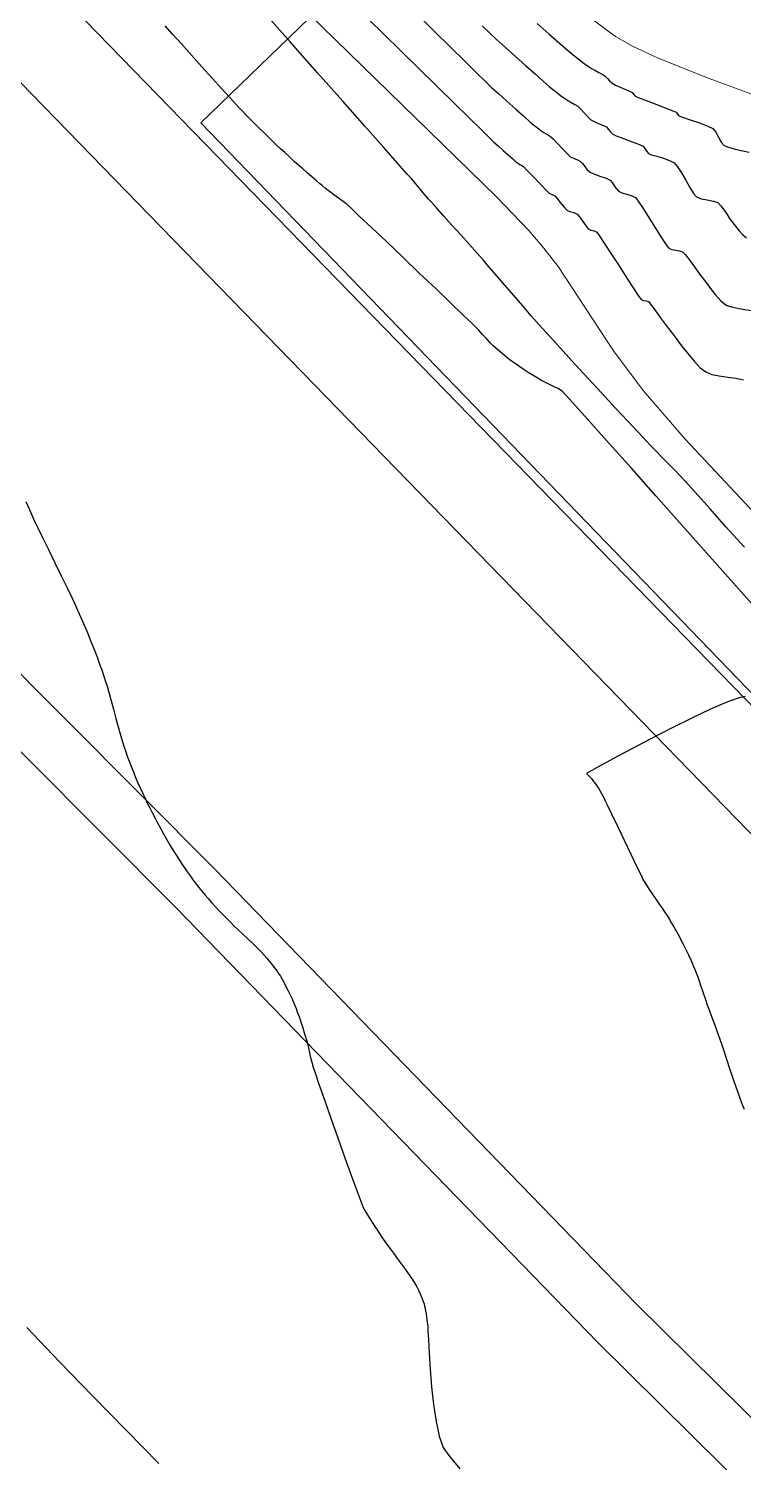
# Model space of a CAD drawing. Extents: x 27 to 849, y 0 to 853.
# Drawn here: x 215.6 to 268.1, y 203.5 to 308.7 of the extents above; entities that cross this region are included whole.
import ezdxf

# ---------------------------------------------------------------- set-up
doc = ezdxf.new("R2010")
doc.units = 0
doc.header["$LTSCALE"] = 2
for name, color, linetype in [('Curva 1 m', 5, 'Continuous'), ('Curva Mestra', 1, 'Continuous'), ('TRA_Trecho_Rodoviario_L', 7, 'Continuous')]:
    doc.layers.add(name, color=color, linetype=linetype)

msp = doc.modelspace()

# ---------------------------------------------------------------- linework, layer by layer
at = {"extrusion": (-0.049704, 0.050571, 0.997483), "elevation": -45.88}
msp.add_lwpolyline([(-371.68, 250.55), (-374.36, -58.63), (-849.75, -54.52), (-847.07, 254.67)], close=True, dxfattribs=at)
at = {"layer": 'Curva 1 m', "linetype": 'Continuous', "lineweight": -3}
for points, elevation in [([(268.15, 270.67), (266.8, 272.18), (265.65, 273.48), (264.74, 274.5), (264.11, 275.2), (263.81, 275.53), (263.44, 275.92), (263.02, 276.35), (262.56, 276.82), (262.1, 277.28), (261.67, 277.71), (261.31, 278.09), (260.97, 278.46), (260.38, 279.09), (259.6, 279.93), (258.68, 280.91), (257.7, 281.98), (256.69, 283.06), (255.72, 284.11), (254.85, 285.06), (254.14, 285.84), (253.63, 286.39), (253.11, 286.98), (252.52, 287.65), (251.89, 288.39), (251.24, 289.14), (250.59, 289.89), (249.98, 290.6), (249.44, 291.23), (248.99, 291.75), (248.52, 292.27), (247.96, 292.9), (247.34, 293.59), (246.7, 294.3), (246.1, 294.96), (245.58, 295.54), (245.19, 295.98), (244.96, 296.24), (244.73, 296.51), (244.47, 296.82), (244.19, 297.15), (243.93, 297.47), (243.7, 297.74), (243.42, 298.05), (242.73, 298.83), (241.68, 300.01), (240.32, 301.55), (238.69, 303.39), (236.84, 305.48), (234.82, 307.75), (232.68, 310.16)], 24), ([(240.59, 309.38), (241.7, 308.3), (242.94, 307.08), (244.26, 305.79), (245.58, 304.5), (246.83, 303.28), (247.94, 302.19), (248.85, 301.31), (249.48, 300.69), (249.78, 300.4), (250.08, 300.12), (250.46, 299.78), (250.85, 299.44), (251.16, 299.16), (251.31, 299.03), (251.44, 298.93), (251.59, 298.82), (251.69, 298.75), (251.82, 298.68), (251.94, 298.6), (252.15, 298.39), (252.61, 297.91), (253.16, 297.34), (253.63, 296.85), (253.86, 296.62), (254.05, 296.54), (254.24, 296.45), (254.39, 296.28), (254.65, 295.95), (254.93, 295.61), (255.13, 295.41), (255.36, 295.31), (255.65, 295.22), (255.88, 295.11), (256.06, 294.9), (256.3, 294.56), (256.54, 294.22), (256.7, 294.02), (256.89, 293.94), (257.13, 293.88), (257.32, 293.79), (257.5, 293.55), (257.87, 292.99), (258.39, 292.2), (258.96, 291.31), (259.54, 290.41), (260.05, 289.63), (260.42, 289.07), (260.59, 288.84), (260.74, 288.78), (260.95, 288.75), (261.11, 288.69), (261.28, 288.48), (261.63, 288.02), (262.06, 287.43), (262.49, 286.84), (262.85, 286.37), (263.15, 285.98), (263.55, 285.46), (264, 284.88), (264.47, 284.32), (264.92, 283.84), (265.32, 283.53), (265.76, 283.35), (266.31, 283.24), (266.93, 283.16), (267.54, 283.08), (268.1, 282.96)], 26), ([(244.34, 309.57), (245.45, 308.48), (246.57, 307.39), (247.61, 306.36), (248.51, 305.47), (249.21, 304.8), (249.61, 304.41), (250.11, 303.95), (250.73, 303.39), (251.38, 302.81), (251.99, 302.27), (252.45, 301.86), (252.69, 301.65), (252.94, 301.46), (253.23, 301.25), (253.44, 301.1), (253.6, 301.01), (253.79, 300.91), (253.94, 300.81), (254.12, 300.63), (254.45, 300.28), (254.83, 299.87), (255.18, 299.52), (255.38, 299.32), (255.62, 299.21), (255.9, 299.1), (256.13, 298.98), (256.28, 298.82), (256.45, 298.6), (256.63, 298.37), (256.8, 298.2), (257.1, 298.06), (257.55, 297.9), (258.01, 297.74), (258.3, 297.6), (258.45, 297.43), (258.61, 297.19), (258.76, 296.96), (258.92, 296.79), (259.16, 296.68), (259.52, 296.58), (259.89, 296.46), (260.17, 296.33), (260.37, 296.06), (260.73, 295.52), (261.17, 294.82), (261.64, 294.07), (262.08, 293.38), (262.42, 292.85), (262.61, 292.61), (262.84, 292.52), (263.13, 292.46), (263.43, 292.41), (263.65, 292.32), (263.84, 292.12), (264.11, 291.77), (264.41, 291.34), (264.71, 290.92), (264.96, 290.58), (265.24, 290.22), (265.59, 289.74), (266, 289.22), (266.42, 288.76), (266.81, 288.44), (267.21, 288.31), (267.9, 288.16), (268.79, 288.01)], 27), ([(269.48, 265.64), (267.56, 267.81), (265.57, 270.04), (263.59, 272.28), (261.66, 274.44), (259.86, 276.47), (258.24, 278.29), (256.86, 279.83), (255.78, 281.03), (255.07, 281.81), (254.79, 282.12), (254.52, 282.29), (254.19, 282.45), (253.86, 282.61), (253.57, 282.75), (253.28, 282.91), (252.94, 283.11), (252.59, 283.31), (252.3, 283.49), (252.01, 283.68), (251.67, 283.91), (251.34, 284.14), (251.05, 284.35), (250.76, 284.58), (250.41, 284.86), (250.1, 285.13), (249.9, 285.3), (249.73, 285.46), (249.54, 285.65), (249.37, 285.81), (249.2, 286), (248.94, 286.29), (248.65, 286.61), (248.4, 286.87), (248.13, 287.14), (247.51, 287.73), (246.62, 288.58), (245.53, 289.62), (244.33, 290.76), (243.09, 291.95), (241.89, 293.09), (240.8, 294.13), (239.9, 294.97), (239.27, 295.57), (238.99, 295.83), (238.71, 296.04), (238.37, 296.29), (238.04, 296.53), (237.81, 296.7), (237.62, 296.85), (237.4, 297.02), (237.18, 297.2), (236.99, 297.35), (236.76, 297.56), (236.42, 297.85), (236.06, 298.16), (235.76, 298.42), (235.5, 298.65), (235.16, 298.95), (234.79, 299.3), (234.43, 299.63), (234.13, 299.91), (233.84, 300.18), (233.51, 300.49), (233.16, 300.83), (232.84, 301.14), (232.56, 301.41), (232.29, 301.68), (231.98, 301.99), (231.66, 302.32), (231.35, 302.64), (231.09, 302.91), (230.85, 303.17), (230.4, 303.66), (229.81, 304.31), (229.12, 305.09), (228.36, 305.92), (227.59, 306.78), (226.85, 307.59), (226.19, 308.32), (225.65, 308.91)], 23), ([(248.91, 308.93), (249.45, 308.41), (249.98, 307.92), (250.64, 307.32), (251.36, 306.67), (252.1, 306.01), (252.8, 305.39), (253.39, 304.87), (253.83, 304.48), (254.07, 304.28), (254.34, 304.07), (254.66, 303.82), (254.97, 303.6), (255.19, 303.45), (255.43, 303.31), (255.71, 303.16), (255.94, 303.02), (256.13, 302.83), (256.39, 302.54), (256.67, 302.24), (256.9, 302.03), (257.17, 301.88), (257.51, 301.74), (257.83, 301.61), (258.03, 301.51), (258.17, 301.35), (258.32, 301.14), (258.47, 300.99), (258.75, 300.86), (259.29, 300.66), (259.91, 300.42), (260.45, 300.22), (260.72, 300.09), (260.86, 299.93), (261, 299.71), (261.13, 299.55), (261.34, 299.47), (261.74, 299.35), (262.22, 299.21), (262.67, 299.04), (263.01, 298.86), (263.24, 298.58), (263.53, 298.13), (263.85, 297.59), (264.16, 297.06), (264.43, 296.62), (264.64, 296.38), (264.98, 296.24), (265.43, 296.15), (265.88, 296.07), (266.2, 295.95), (266.43, 295.72), (266.66, 295.4), (266.88, 295.07), (267.07, 294.79), (267.26, 294.55), (267.49, 294.23), (267.77, 293.88), (268.05, 293.58), (268.31, 293.36)], 28), ([(252.96, 309.1), (253.84, 308.32), (254.6, 307.65), (255.15, 307.15), (255.44, 306.91), (255.72, 306.69), (256.06, 306.43), (256.41, 306.17), (256.72, 305.95), (256.94, 305.8), (257.19, 305.66), (257.48, 305.49), (257.76, 305.34), (257.94, 305.22), (258.1, 305.07), (258.26, 304.88), (258.42, 304.73), (258.71, 304.58), (259.2, 304.36), (259.68, 304.15), (259.92, 304.03), (260.03, 303.9), (260.14, 303.77), (260.39, 303.67), (260.94, 303.45), (261.65, 303.18), (262.35, 302.9), (262.9, 302.68), (263.14, 302.58), (263.25, 302.45), (263.35, 302.31), (263.61, 302.22), (264.18, 302.03), (264.86, 301.8), (265.48, 301.57), (265.85, 301.39), (266.06, 301.13), (266.26, 300.76), (266.45, 300.4), (266.67, 300.15), (266.98, 300.02), (267.48, 299.88), (268.04, 299.76), (268.5, 299.65)], 29), ([(215.45, 274.04), (215.69, 273.49), (215.91, 272.97), (216.1, 272.53), (216.31, 272.09), (216.66, 271.38), (217.09, 270.5), (217.56, 269.54), (218.04, 268.57), (218.47, 267.69), (218.81, 266.98), (219.03, 266.53), (219.23, 266.07), (219.48, 265.51), (219.74, 264.91), (219.98, 264.35), (220.17, 263.88), (220.29, 263.6), (220.41, 263.29), (220.55, 262.92), (220.69, 262.56), (220.8, 262.25), (220.9, 261.97), (221.03, 261.61), (221.16, 261.21), (221.29, 260.82), (221.4, 260.49), (221.51, 260.11), (221.67, 259.51), (221.86, 258.8), (222.05, 258.1), (222.21, 257.51), (222.31, 257.16), (222.41, 256.81), (222.53, 256.41), (222.66, 256), (222.77, 255.66), (222.88, 255.36), (223.02, 254.97), (223.19, 254.54), (223.35, 254.13), (223.49, 253.78), (223.64, 253.44), (223.83, 253.03), (224.03, 252.6), (224.21, 252.21), (224.35, 251.91), (224.53, 251.56), (224.73, 251.16), (224.94, 250.75), (225.12, 250.41), (225.31, 250.06), (225.53, 249.66), (225.76, 249.25), (225.96, 248.91), (226.18, 248.55), (226.44, 248.13), (226.7, 247.72), (226.9, 247.41), (227.08, 247.15), (227.29, 246.84), (227.51, 246.54), (227.69, 246.28), (227.89, 246.03), (228.13, 245.72), (228.38, 245.42), (228.59, 245.16), (228.81, 244.9), (229.08, 244.6), (229.36, 244.29), (229.6, 244.03), (229.85, 243.78), (230.15, 243.47), (230.45, 243.17), (230.71, 242.91), (230.97, 242.66), (231.34, 242.31), (231.74, 241.93), (232.09, 241.6), (232.31, 241.38), (232.5, 241.19), (232.72, 240.97), (232.93, 240.74), (233.11, 240.54), (233.3, 240.31), (233.53, 240.02), (233.73, 239.75), (233.87, 239.57), (233.98, 239.41), (234.11, 239.21), (234.21, 239.03), (234.33, 238.83), (234.5, 238.5), (234.69, 238.14), (234.84, 237.83), (234.97, 237.54), (235.12, 237.19), (235.26, 236.84), (235.38, 236.53), (235.48, 236.25), (235.61, 235.86), (235.76, 235.41), (235.89, 234.98), (236, 234.62), (236.1, 234.26), (236.2, 233.82), (236.31, 233.35), (236.42, 232.91), (236.52, 232.53), (236.66, 232.12), (236.94, 231.29), (237.34, 230.15), (237.82, 228.79), (238.34, 227.34), (238.85, 225.89), (239.33, 224.55), (239.74, 223.42), (240.03, 222.62), (240.18, 222.25), (240.38, 221.89), (240.64, 221.47), (240.89, 221.07), (241.09, 220.78), (241.26, 220.52), (241.46, 220.21), (241.66, 219.91), (241.84, 219.66), (242.04, 219.37), (242.4, 218.89), (242.83, 218.3), (243.26, 217.71), (243.6, 217.24), (243.78, 216.99), (243.95, 216.72), (244.13, 216.41), (244.27, 216.13), (244.37, 215.91), (244.49, 215.62), (244.58, 215.35), (244.65, 215.18), (244.69, 215.01), (244.74, 214.82), (244.77, 214.66), (244.8, 214.46), (244.84, 214.16), (244.89, 213.82), (244.93, 213.54), (244.94, 213.22), (244.97, 212.53), (245.02, 211.55), (245.09, 210.37), (245.2, 209.09), (245.34, 207.78), (245.53, 206.54), (245.77, 205.46), (246.06, 204.63), (246.46, 204.04), (247.28, 203.06)], 23), ([(268.22, 259.72), (268.03, 259.7), (267.62, 259.59), (266.87, 259.31), (265.68, 258.79), (264.29, 258.13), (262.8, 257.39), (261.28, 256.61), (259.84, 255.85), (258.56, 255.17), (257.53, 254.61), (256.95, 254.29), (256.69, 254.14), (256.6, 254.09), (256.59, 254.08), (256.59, 254.06), (256.63, 254.02), (256.71, 253.93), (256.82, 253.83), (256.93, 253.7), (257.09, 253.5), (257.22, 253.33), (257.32, 253.18), (257.44, 252.99), (257.54, 252.83), (257.66, 252.62), (257.81, 252.34), (257.94, 252.08), (258.09, 251.78), (258.41, 251.12), (258.84, 250.22), (259.33, 249.19), (259.82, 248.17), (260.25, 247.27), (260.57, 246.61), (260.71, 246.31), (260.85, 246.07), (261.01, 245.8), (261.16, 245.57), (261.34, 245.32), (261.62, 244.92), (261.91, 244.5), (262.13, 244.19), (262.29, 243.94), (262.48, 243.65), (262.66, 243.36), (262.81, 243.11), (262.97, 242.83), (263.17, 242.49), (263.36, 242.14), (263.52, 241.83), (263.66, 241.55), (263.85, 241.17), (264.05, 240.77), (264.22, 240.41), (264.33, 240.17), (264.43, 239.93), (264.54, 239.66), (264.65, 239.38), (264.74, 239.15), (264.83, 238.88), (264.97, 238.47), (265.14, 237.98), (265.3, 237.5), (265.43, 237.11), (265.56, 236.75), (265.74, 236.26), (265.95, 235.7), (266.16, 235.12), (266.35, 234.59), (266.5, 234.17), (266.67, 233.66), (266.87, 233.05), (267.07, 232.43), (267.25, 231.88), (267.38, 231.5), (267.52, 231.1), (267.69, 230.64), (267.85, 230.18), (268, 229.79), (268.13, 229.46)], 22), ([(215.5, 213.43), (217.91, 210.93), (220.36, 208.41), (222.81, 205.9), (225.2, 203.45)], 24)]:
    msp.add_lwpolyline(points, dxfattribs=dict(at, elevation=elevation))
at = {"layer": 'Curva Mestra', "lineweight": 0}
for points, elevation in [([(236.19, 309.81), (249.94, 296.4), (252.34, 293.92), (253.45, 292.62), (254.48, 291.26), (258.56, 285.07), (260.74, 282.17), (263.82, 278.61), (270.43, 271.54)], 25), ([(256.82, 309.53), (258.69, 308.15), (259.94, 307.43), (261.82, 306.56), (265.57, 305.07), (268.69, 303.92)], 30)]:
    msp.add_lwpolyline(points, dxfattribs=dict(at, elevation=elevation)).dxf.unprotected_set("ltscale", 0)
at = {"layer": 'TRA_Trecho_Rodoviario_L', "color": 1}
for points in [[(461.13, 60.76), (450.94, 66.48), (441.94, 72.87), (426.71, 85.87), (389.26, 124.74), (343.21, 171.83), (296.83, 220.68), (213.31, 306.52), (143.97, 377.7)], [(458.23, 29.23), (444.37, 34.16), (436.4, 37.81), (427.96, 43.17), (413.33, 56.8), (392.35, 76.88), (376.07, 94.84), (361.66, 110.81), (349.11, 124.13), (338.94, 134.3), (311.86, 162.5), (287.62, 187.24), (273.98, 201.57), (260.23, 215.16), (229.3, 247.05), (201.95, 274.51), (178.81, 298.54), (165.05, 313.91)], [(457.01, 25.42), (442.87, 30.45), (434.48, 34.29), (425.51, 39.99), (410.59, 53.89), (389.49, 74.09), (373.1, 92.16), (358.72, 108.09), (346.24, 121.35), (336.08, 131.5), (308.99, 159.71), (284.74, 184.47), (271.13, 198.77), (257.39, 212.34), (226.45, 244.25), (199.09, 271.71), (175.87, 295.82), (162.09, 311.22)], [(464.07, 66.69), (454.48, 72.07), (446.01, 78.09), (431.25, 90.69), (394, 129.35), (347.98, 176.42), (301.6, 225.26), (218.05, 311.13)]]:
    msp.add_lwpolyline(points, dxfattribs=at)

doc.saveas('drawing.dxf')
